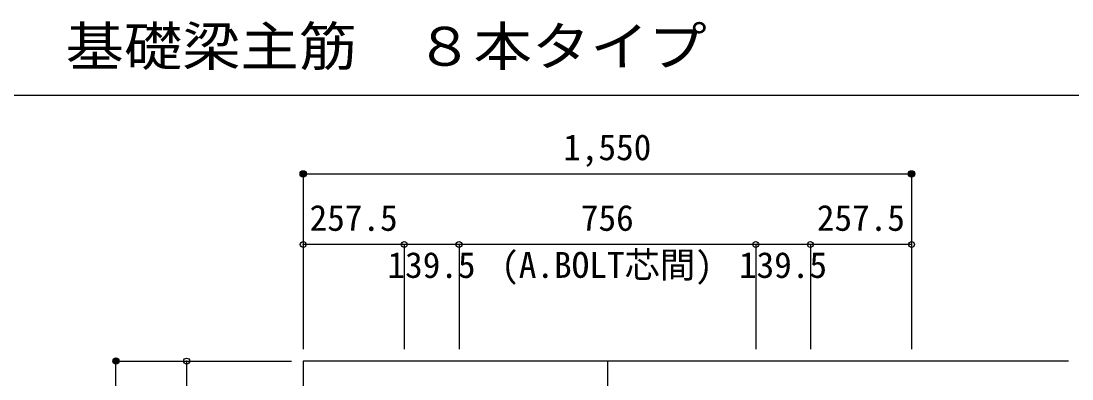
# Model space of a CAD drawing. Units: millimetres at full size, sheet at 1:30. Extents: x -5973 to 5954, y -4195 to 4201.
# Drawn here: x -942 to 1736, y -946 to -33 of the extents above; entities that cross this region are included whole.
import ezdxf
from ezdxf.enums import TextEntityAlignment as Align

# ---------------------------------------------------------------- set-up
doc = ezdxf.new("R2010")
doc.units = ezdxf.units.MM
doc.header["$LTSCALE"] = 30
doc.header["$PDMODE"] = 32
doc.header["$PDSIZE"] = 15
doc.linetypes.add('CHAIN1', pattern=[8, 5, -1, 1, -1])
for name, color, linetype in [('0-1_躯体線', 4, 'Continuous'), ('0-7_文字', 4, 'Continuous'), ('0-D_寸法', 4, 'Continuous'), ('6-7_文字', 7, 'Continuous'), ('F-0_枠', 6, 'Continuous')]:
    doc.layers.add(name, color=color, linetype=linetype)
doc.styles.add('ＭＳ ゴシック', font='')
doc.styles.get('ＭＳ ゴシック').set_extended_font_data('MS Gothic')

msp = doc.modelspace()

# ---------------------------------------------------------------- linework, layer by layer
at = {"layer": '0-1_躯体線'}
for p, q in [((34.94, -602.85), (-222.56, -602.85)), ((-222.56, -602.85), (-222.56, -869.89)), ((174.44, -602.85), (34.94, -602.85)), ((34.94, -602.85), (34.94, -869.89)), ((930.44, -602.85), (174.44, -602.85)), ((174.44, -602.85), (174.44, -869.89)), ((1069.94, -602.85), (930.44, -602.85)), ((930.44, -602.85), (930.44, -869.89)), ((1327.44, -602.85), (1069.94, -602.85)), ((1069.94, -602.85), (1069.94, -869.89)), ((1327.44, -602.85), (1327.44, -869.89))]:
    msp.add_line(p, q, dxfattribs=at)
at = {"layer": '0-1_躯体線', "color": 2}
for p, q in [((-222.56, -899.89), (-222.56, -2449.89)), ((1727.44, -899.89), (-222.56, -899.89))]:
    msp.add_line(p, q, dxfattribs=at)
at = {"layer": '0-1_躯体線', "color": 7}
for p in [(-222.56, -602.85), (34.94, -602.85), (174.44, -602.85), (930.44, -602.85), (1069.94, -602.85), (1327.44, -602.85)]:
    msp.add_point(p, dxfattribs=at)
at = {"layer": '0-D_寸法'}
for p, q in [((-222.56, -422.85), (-222.56, -602.85)), ((-222.56, -422.85), (1327.44, -422.85)), ((1327.44, -422.85), (1327.44, -602.85)), ((-222.56, -602.85), (-222.56, -869.89)), ((-699.6, -899.89), (-519.6, -899.89)), ((-699.6, -899.89), (-519.6, -899.89)), ((-699.6, -2449.89), (-699.6, -899.89)), ((-519.6, -899.89), (-519.6, -1326.39)), ((-519.6, -899.89), (-252.56, -899.89))]:
    msp.add_line(p, q, dxfattribs=at)
at = {"layer": '0-D_寸法', "linetype": 'CHAIN1'}
msp.add_line((552.44, -899.89), (552.44, -2849.89), dxfattribs=at)
at = {"layer": '0-D_寸法'}
for centre, radius in [((-222.56, -422.85), 8), ((-222.56, -422.85), 7.2), ((-222.56, -422.85), 6.4), ((-222.56, -422.85), 5.6), ((-222.56, -422.85), 4.8), ((-222.56, -422.85), 4), ((-222.56, -422.85), 3.2), ((-222.56, -422.85), 2.4), ((-222.56, -422.85), 1.6), ((-222.56, -422.85), 0.8), ((1327.44, -422.85), 8), ((1327.44, -422.85), 7.2), ((1327.44, -422.85), 6.4), ((1327.44, -422.85), 5.6), ((1327.44, -422.85), 4.8), ((1327.44, -422.85), 4), ((1327.44, -422.85), 3.2), ((1327.44, -422.85), 2.4), ((1327.44, -422.85), 1.6), ((1327.44, -422.85), 0.8), ((-699.6, -899.89), 8), ((-699.6, -899.89), 7.2), ((-699.6, -899.89), 6.4), ((-699.6, -899.89), 5.6), ((-699.6, -899.89), 4.8), ((-699.6, -899.89), 4), ((-699.6, -899.89), 3.2), ((-699.6, -899.89), 2.4), ((-699.6, -899.89), 1.6), ((-699.6, -899.89), 0.8)]:
    msp.add_circle(centre, radius, dxfattribs=at)
at = {"layer": '0-D_寸法', "color": 7}
for p in [(-222.56, -422.85), (-222.56, -422.85), (1327.44, -422.85), (-699.6, -899.89), (-519.6, -899.89)]:
    msp.add_point(p, dxfattribs=at)
at = {"layer": 'F-0_枠', "color": 2}
msp.add_line((-5972.88, -222.05), (3723.6, -222.05), dxfattribs=at)

# ---------------------------------------------------------------- texts
at = {"layer": '0-1_躯体線', "style": 'ＭＳ ゴシック'}
for s, p in [('257.5', (-206.31, -587.85)), ('756', (484.94, -587.85)), ('257.5', (1086.19, -587.85)), ('139.5', (-7.81, -707.85)), ('139.5', (887.69, -707.85))]:
    msp.add_text(s, height=65.98, dxfattribs=at).set_placement(p, align=Align.BOTTOM_LEFT)
at = {"layer": '0-7_文字', "style": 'ＭＳ ゴシック'}
msp.add_text('(A.BOLT芯間)', height=65.98, dxfattribs=at).set_placement((281.92, -707.62), align=Align.BOTTOM_LEFT)
at = {"layer": '0-D_寸法', "style": 'ＭＳ ゴシック'}
msp.add_text('1,550', height=65.98, dxfattribs=at).set_placement((439.94, -407.85), align=Align.BOTTOM_LEFT)
at = {"layer": '6-7_文字', "color": 2, "style": 'ＭＳ ゴシック', "width": 1.1}
msp.add_text('\u3000\u3000基礎梁主筋\u3000８本タイプ', height=98.97, dxfattribs=at).set_placement((-1124.64, -177.05), align=Align.BOTTOM_LEFT)

doc.saveas('drawing.dxf')
